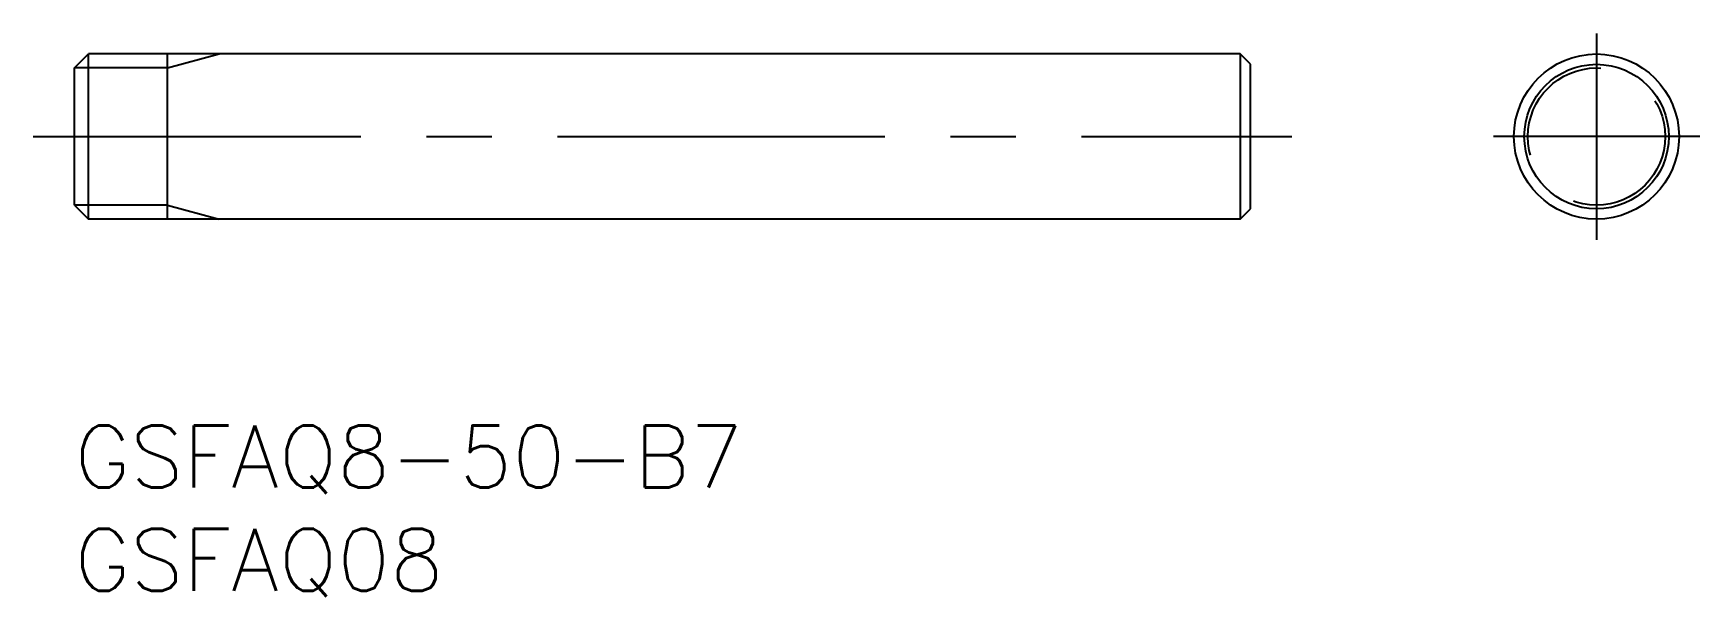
# Model space of a CAD drawing. Extents: x -2 to 78.8, y -8.3 to 19.
import ezdxf

# ---------------------------------------------------------------- set-up
doc = ezdxf.new("R2010")
doc.units = 0
doc.header["$LTSCALE"] = 0.5
doc.linetypes.add('CENTER', pattern=[50.8, 31.75, -6.35, 6.35, -6.35])
doc.linetypes.add('DASHED', pattern=[19.05, 12.7, -6.35])
for name, color, linetype in [('MSM_CENTER', 1, 'CENTER'), ('MSM_CONTINUOUS', 7, 'CONTINUOUS'), ('MSM_DASHED', 4, 'DASHED'), ('MSM_NARROW', 5, 'CONTINUOUS'), ('MSM_PART_NUMBER', 7, 'CONTINUOUS')]:
    doc.layers.add(name, color=color, linetype=linetype)
doc.styles.get("Standard").update_dxf_attribs({"font": 'txt.shx', "height": 3, "bigfont": 'bigfont.shx'})

# ---------------------------------------------------------------- blocks, each defined once
blk = doc.blocks.new('*U12')
at = {"layer": 'MSM_PART_NUMBER'}
blk.add_text('GSFAQ8-50-B7', height=3, dxfattribs=at).set_placement((0, -3))
blk = doc.blocks.new('*U13')
at = {"layer": 'MSM_PART_NUMBER'}
blk.add_text('GSFAQ08', height=3, dxfattribs=at).set_placement((0, -8))

msp = doc.modelspace()

# ---------------------------------------------------------------- linework, layer by layer
at = {"layer": 'MSM_CENTER'}
for p, q in [((73.766, 19), (73.766, 9)), ((-2, 14), (59, 14)), ((78.766, 14), (68.766, 14))]:
    msp.add_line(p, q, dxfattribs=at)
at = {"layer": 'MSM_CONTINUOUS'}
for p, q in [((0, 17.324), (0.676, 18)), ((56.5, 18), (0.676, 18)), ((0.676, 10), (0.676, 18)), ((4.5, 10), (4.5, 18)), ((57, 17.5), (56.5, 18)), ((56.5, 18), (56.5, 10)), ((0, 10.676), (0, 17.324)), ((57, 10.5), (57, 17.5)), ((0, 10.676), (0.676, 10)), ((56.5, 10), (57, 10.5)), ((56.5, 10), (0.676, 10))]:
    msp.add_line(p, q, dxfattribs=at)
for radius in [4, 3.5]:
    msp.add_circle((73.766, 14), radius, dxfattribs=at)
at = {"layer": 'MSM_DASHED'}
msp.add_circle((73.766, 14), 3.324, dxfattribs=at)
at = {"layer": 'MSM_NARROW'}
for p, q in [((4.5, 17.324), (7, 18)), ((4.5, 17.324), (0, 17.324)), ((4.5, 10.676), (0, 10.676)), ((4.5, 10.676), (7, 10))]:
    msp.add_line(p, q, dxfattribs=at)

# ---------------------------------------------------------------- block references
at = {"layer": 'MSM_CONTINUOUS'}
for name in ['*U12', '*U13']:
    msp.add_blockref(name, (0, 0), dxfattribs=at)

doc.saveas('drawing.dxf')
